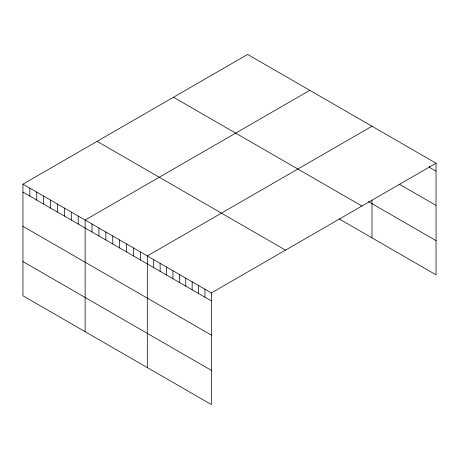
<?xml version="1.0" encoding="UTF-8"?>
<svg xmlns="http://www.w3.org/2000/svg" width="459" height="459" viewBox="0 0 459 459"><rect width="100%" height="100%" fill="white"/><g stroke="black" fill="none" stroke-linecap="round" stroke-linejoin="round"><path stroke-width="0.69" d="M436.05 163.215L211.369 292.934L211.369 404.568L22.95 295.785L22.95 184.151L247.631 54.432L436.05 163.215L436.05 274.849L339.172 218.92M309.808 90.331L85.127 220.05L85.127 331.685M371.985 126.231L147.305 255.944L147.305 367.584M436.05 171.196L429.641 167.495L429.641 166.164M399.359 184.22L436.05 205.403M368.531 201.662L436.05 240.642M173.485 97.239L361.904 206.022M97.096 141.343L285.515 250.126M22.95 184.151L211.369 292.934M22.95 192.126L211.369 300.909M22.95 226.333L211.369 335.116M22.95 261.578L211.369 370.361M371.985 200.135L371.985 237.865M204.961 289.233L204.961 297.214M198.558 285.538L198.558 293.513M192.149 281.837L192.149 289.818M185.746 278.137L185.746 286.118M179.337 274.442L179.337 282.417M172.934 270.741L172.934 278.722M166.525 267.04L166.525 275.021M160.122 263.346L160.122 271.321M153.713 259.645L153.713 267.626M140.397 251.957L140.397 259.937M133.489 247.969L133.489 255.95M126.581 243.981L126.581 251.957M119.673 239.994L119.673 247.969M112.765 236.001L112.765 243.981M105.857 232.013L105.857 239.994M98.943 228.025L98.943 236.006M92.035 224.038L92.035 232.013M78.219 216.057L78.219 224.038M71.311 212.069L71.311 220.05M64.403 208.082L64.403 216.063M57.495 204.094L57.495 212.069M50.588 200.107L50.588 208.082M43.674 196.113L43.674 204.094M36.766 192.126L36.766 200.107M29.858 188.138L29.858 196.119"/></g></svg>
